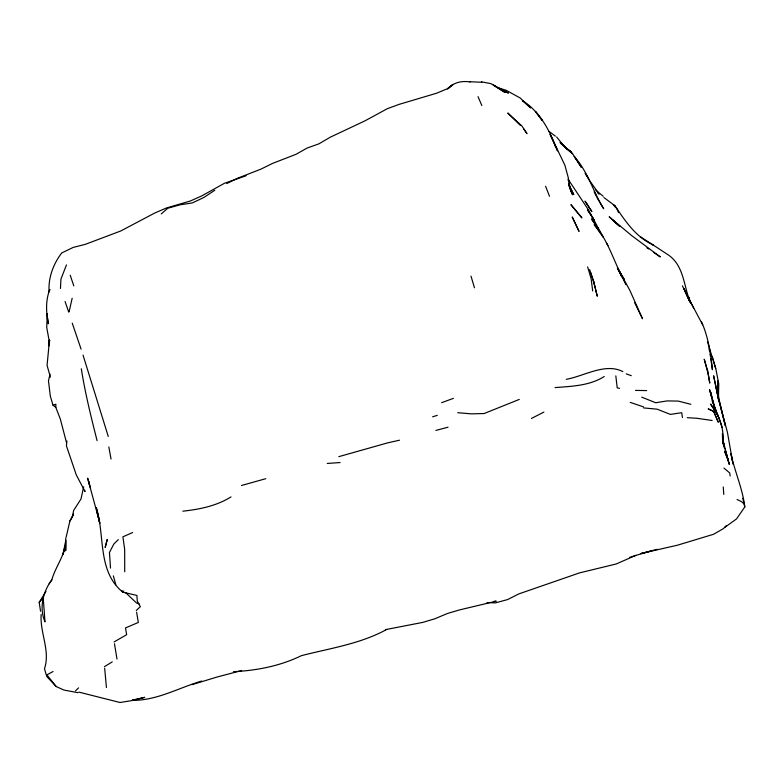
<?xml version="1.0" encoding="UTF-8"?>
<svg xmlns="http://www.w3.org/2000/svg" width="784" height="784" viewBox="0 0 784 784"><rect width="100%" height="100%" fill="white"/><g stroke="black" fill="none" stroke-linecap="round" stroke-linejoin="round"><path stroke-width="1.18" d="M718.448 396.684L717.693 381.024L718.448 396.684L718.781 383.905L715.831 368.843L707.482 341.804M65.787 538.01L65.68 550.731L65.797 540.352L62.887 554.66L64.572 548.869M66.493 442.607L60.29 418.911L55.811 407.425L55.85 404.24L53.018 405.22L50.343 396.214L48.481 380.857L50.009 374.095M47.265 313.688L46.717 327.379L49.48 342.5L49.598 340.236M60.466 288.492L60.936 279.104L66.464 264.923M49.323 340.207L48.824 345.852L49.588 340.021M66.914 441.059L66.405 445.812L76.273 474.879L85.005 491.558L84.731 490.284M49.51 339.962L47.069 365.364L50.382 377.163M717.762 397.096L718.448 393.509L718.624 401.535M66.14 537.158L69.894 521.037L72.324 517.205L73.647 510.443L80.997 498.996L83.682 486.795M69.11 311.787L72.157 298.273M65.523 545.419C63.083 557.796 55.184 567.832 51.793 579.876C43.032 591.528 38.906 608.139 45.011 621.869L43.228 598.055L39.2 602.318L40.533 611.206M72.324 517.205L73.402 514.059L69.894 521.037M49.882 289.619L49.069 291.834C48.216 277.654 53.204 264.139 61.72 252.958L73.186 247.421L85.378 244.324L120.736 230.986L154.732 213.032L166.355 208.025L190.463 200.949L202.027 195.765L224.528 183.24L246.137 175.743M49.725 289.776C45.423 300.468 46.178 312.669 48.255 323.792L47.706 318.177M39.2 602.318L45.972 591.45M732.246 460.531L730.933 453.564C734.686 471.635 742.634 488.55 744.8 506.934L736.578 518.871L725.004 527.25M49.167 583.757L51.911 579.797M123.803 590.969L122.833 592.165C97.128 571.34 105.183 535.609 96.275 507.503L99.607 522.477L96.746 510.551L99.058 519.694M726.19 525.711L723.495 528.553L713.607 534.267L677.523 545.184L640.704 553.592L657.296 549.3M118.315 539.588L113.886 543.959L109.446 552.455L110.505 568.077M75.558 690.831L78.567 687.882M136.289 610.481L140.346 606.659L137.278 601.103L136.916 595.448L122.833 592.165L121.912 590.401M161.269 213.944L167.737 208.26L179.84 204.859L192.364 202.919L203.86 197.48L214.816 190.247M448.683 88.122C454.024 82.104 462.511 80.693 470.126 81.957M447.507 89.062L453.142 84.368L446.89 88.935L436.394 93.286L399.056 104.39L387.237 108.741L364.923 120.873L330.162 137.249L319 143.805L307.152 148.039L295.921 154.35L272.411 163.464L260.974 169.119L237.483 178.272L226.762 183.564M104.399 666.704L112.259 661.863M114.092 641.92L126.645 634.707L125.518 627.906L138.327 622.457L136.602 612.177M53.067 671.525L46.913 674.877L56.193 686.549L63.896 690.047L78.057 692.693M604.229 376.516C589.646 385.816 571.81 386.257 555.092 387.59M531.454 418.431L543.92 412.1M231.015 496.909C216.433 505.974 199.655 509.345 182.829 511.178M386.669 629.474C360.248 643.958 330.103 648.26 301.379 655.669C280.241 665.998 256.819 670.536 233.456 671.692M651.788 550.75L635.755 555.415L616.253 563.961L579.582 572.879L518.949 593.86L507.542 599.584L495.419 602.886L486.972 602.543M132.672 532.532L122.902 536.824L124.676 549.398L124.715 571.791M519.282 399.419L484.149 413.531L471.145 413.854L457.689 412.707M132.349 700.347C156.771 700.661 178.742 687.813 201.684 681.051M441.627 402.692L453.426 398.35M629.513 557.453L635.755 555.415M192.031 684.667L217.276 676.964L241.59 670.565M432.631 416.794L437.286 415.363M338.835 456.651L387.433 442.931L399.507 440.196M241.482 485.502L265.776 478.691M566.254 379.309C584.09 376.212 605.209 362.512 622.859 371.606M435.904 430.426L448.036 427.211M603.915 197.539L614.94 205.771C625.093 220.755 635.471 236.739 652.69 244.686L653.258 245.049L640.587 236.895M385.405 629.65L422.576 622.427L434.63 618.86L447.458 613.48L459.502 609.923L496.223 601.171L493.881 601.367M132.29 700.122L144.687 697.358L132.516 700.484L120.011 702.503L78.939 692.125M327.261 463.452L340.099 462.55M646.653 390.579L635.51 390.403M481.876 82.281L469.645 81.722M687.245 417.696L696.888 418.274L712.166 420.498M643.615 407.915L657.09 409.17L670.428 414.393L681.708 412.707L682.433 417.48M713.695 411.453L718.213 422.037L713.695 411.453L708.197 408.876L714.077 411.531M481.464 81.83L491.049 83.663L505.141 92.541L493.371 85.025L508.375 93.08L498.634 87.965L506.229 90.317L520.213 98L530.582 107.888L522.379 100.597C539.333 111.201 549.114 129.282 555.993 147.47M619.468 388.384L617.214 387.835L615.822 375.879M690.89 404.319L678.229 401.085L667.145 400.908L655.708 402.751L641.743 397.145M139.091 603.827L136.504 602.974L125.607 592.626M630.189 402.388L643.478 406.867M626.24 373.87L631.296 375.683M737.058 499.496L741.282 501.525L744.173 503.926M652.69 244.686L668.968 255.378C684.403 266.609 683.658 286.993 690.675 303.065M614.94 205.771L613.343 204.8L616.743 208.436L618.517 212.572M565.921 148.166L569.86 150.665L572.575 153.713L581.307 167.217L574.211 156.447C587.922 171.627 593.135 191.698 603.69 208.769L597.094 197.862M646.957 247.842L648.691 248.959M549.143 131.467L555.337 136.151M653.631 252.389L660.304 256.927L631.708 235.621L609.178 216.805L620.115 226.537L612.667 220.049L618.958 225.782M566.489 148.891L572.575 153.713M53.018 405.22L55.811 407.425M595.869 190.149L603.17 196.245M561.305 143.658L571.115 152.086L569.86 150.665M560.58 143.198L566.92 148.882L560.158 142.6M723.965 468.097L729.679 472.909L730.159 475.957M560.207 142.668L566.92 148.882M597.428 192.501L599.172 194.148L588.559 179.105M520.38 125.42L507.777 113.033L521.948 126.048L526.995 133.672L523.585 128.782M56.193 686.549L46.775 676.494L44.472 668.713C50.548 650.955 39.798 632.717 41.16 614.48M614.431 205.888L615.303 206.966M556.66 137.004L564.294 146.422M585.187 173.372L588.647 178.762L585.354 173.676M722.103 427.339L718.056 415.745L710.549 404.074C719.251 415.069 724.602 428.868 722.652 443.058L722.446 433.601L723.632 445.969L722.505 436.766L724.661 448.869L722.819 439.853L729.287 464.412L725.661 451.8L728.248 460.61L724.622 451.212M617.949 269.471L624.172 279.32L617.331 267.746M568.194 179.369L588.323 209.691L603.317 237.356L594.213 224.636C607.639 239.532 613.049 259.21 622.143 276.693L618.841 270.666M606.424 242.854L607.953 245.617M687.95 297.038L702.66 324.801M634.56 302.467L642.517 318.774L629.895 290.443L617.763 268.344L621.79 276.958M693.693 308.181L682.394 285.856M568.557 184.456L573.78 194.579L568.988 185.102M594.125 191.747L596.604 196.843M687.833 296.803L683.942 288.61L689.224 300.644M620.81 273.871L625.906 284.7M556.434 148.509L557.424 150.616M568.694 183.652L572.545 194.775L570.233 189.179L568.116 177.066L564.892 165.248L550.094 134.348L557.522 150.802M555.121 145.687L555.993 147.568M568.106 179.977L569.047 182.035M684.471 289.913L688.43 298.841M688.92 299.958L689.753 301.85M478.034 96.657L481.827 105.517M115.816 584.717L113.366 575.848M719.065 418.646L714.557 407.18L718.056 415.745M714.557 407.18L715.684 410.052L709.51 389.521L714.9 409.699M724.651 451.27L727.16 457.729M568.753 185.122L571.644 192.56L568.831 183.672M545.595 186.269L549.506 196.294M701.553 321.92C708.295 336.993 710.765 353.447 712.411 369.744L710.755 358.376M89.533 483.963L88.445 481.082L89.68 485.365M690.812 303.418L688.519 296.901L689.528 299.811M65.082 301.556L68.708 312.032M81.075 349.135L72.246 323.175M589.607 269.559L593.586 281.172L597.222 296.058L593.586 281.172M70.207 275.223L73.804 285.915M590.558 272.479L594.321 284.151M83.045 355.142L108.261 436.443M470.988 276.125L474.477 287.787M587.618 266.923L591.107 278.663L592.684 290.933M725.661 451.8L729.11 463.55M90.552 488.324L87.622 478.132L99.901 523.261M712.284 356.475L715.723 368.627M97.079 440.637C91.032 416.863 85.113 392.99 81.311 368.754M714.792 409.326L710.833 392.333L711.823 398.174M742.771 498.252L744.8 506.934M108.819 446.978L111.054 459.061M717.389 393.548L713.597 375.781L718.124 397.341M717.801 395.871L718.644 400.526M114.464 643.733L117.002 659.07M709.04 348.459L709.618 351.761M710 353.966L710.373 356.171M733.03 464.246L727.425 432.317L717.977 396.792L725.318 425.673M712.215 400.506L712.607 402.839M725.122 425.124L716.331 387.727L717.389 394.283M104.674 668.262L106.428 687.548M723.779 494.41L723.25 486.972M105.37 546.281L105.232 547.516L107.29 539.402L105.379 546.272M581.787 217.776L571.046 204.81L581.787 217.776M536.432 112.68L535.374 111.377L542.342 120.579L536.432 112.68M596.791 226.429L591.489 218.932L598.525 229.134L596.791 226.429M586.785 203.791L585.021 201.086L591.861 211.562L586.785 203.791M592.812 217.991L587.461 209.779L594.537 220.706L592.812 217.991M578.974 231.202L572.291 217.148L578.974 231.202M707.707 370.979L704.228 359.229L708.197 374.027L709.765 383.111L707.707 370.979"/></g></svg>
